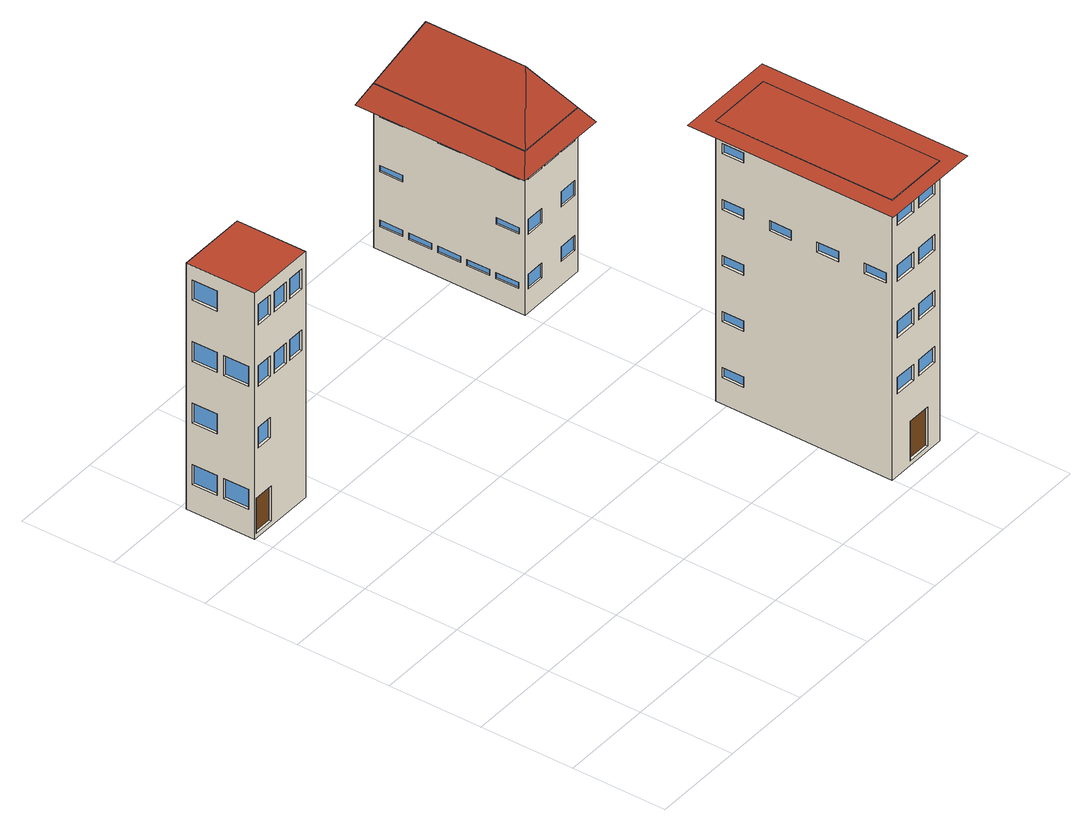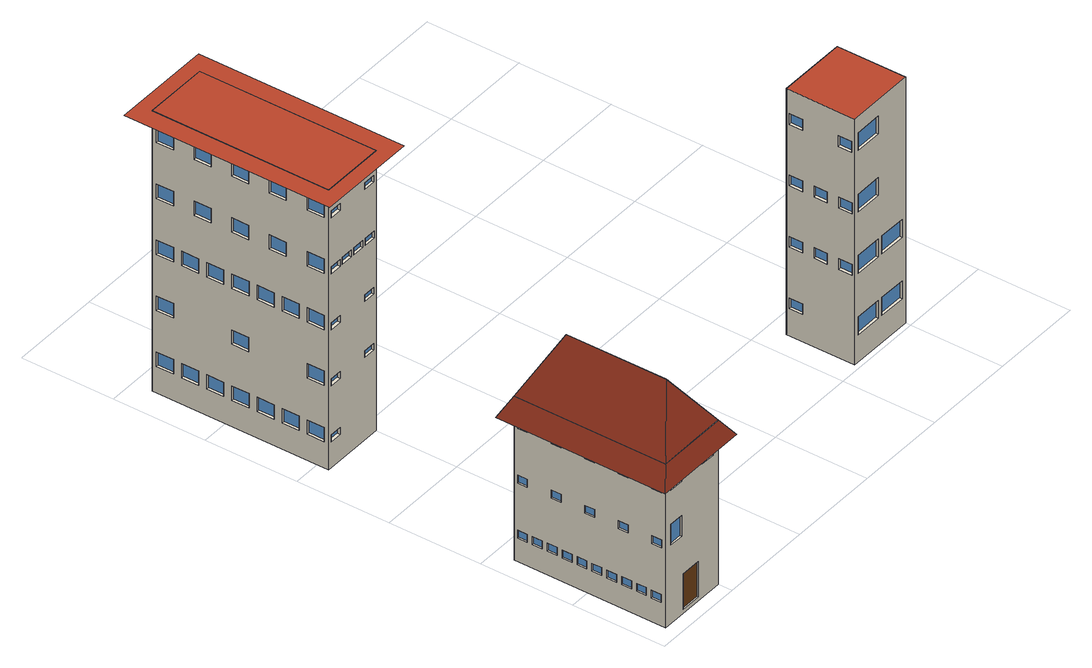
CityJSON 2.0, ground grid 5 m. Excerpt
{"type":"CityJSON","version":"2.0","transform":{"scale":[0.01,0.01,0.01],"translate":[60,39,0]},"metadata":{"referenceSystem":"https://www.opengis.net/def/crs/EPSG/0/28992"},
"CityObjects":{
"building1":{"type":"Building","attributes":{"roofType":"Flat","yearOfConstruction":1966,"function":"Residential","storeysAboveGround":4},"geometry":[{"type":"MultiSurface","lod":"3","boundaries":[[[0,1,2,3]],[[4,5,6,7]],[[2,4,7,3],[8,9,10,11],[12,13,14,15],[16,17,18,19],[20,21,22,23],[24,25,26,27],[28,29,30,31],[32,33,34,35],[36,37,38,39]],[[40,41,8,11]],[[10,42,40,11]],[[43,42,10,9]],[[8,41,43,9]],[[44,45,12,15]],[[14,46,44,15]],[[47,46,14,13]],[[12,45,47,13]],[[48,49,16,19]],[[18,50,48,19]],[[51,50,18,17]],[[16,49,51,17]],[[52,53,20,23]],[[22,54,52,23]],[[55,54,22,21]],[[20,53,55,21]],[[56,57,24,27]],[[26,58,56,27]],[[59,58,26,25]],[[24,57,59,25]],[[60,61,28,31]],[[30,62,60,31]],[[63,62,30,29]],[[28,61,63,29]],[[64,65,32,35]],[[34,66,64,35]],[[67,66,34,33]],[[32,65,67,33]],[[68,69,36,39]],[[38,70,68,39]],[[71,70,38,37]],[[36,69,71,37]],[[42,43,41,40]],[[46,47,45,44]],[[50,51,49,48]],[[54,55,53,52]],[[58,59,57,56]],[[62,63,61,60]],[[66,67,65,64]],[[70,71,69,68]],[[1,5,4,2],[72,73,74,75],[76,77,78,79],[80,81,82,83],[84,85,86,87],[88,89,90,91],[92,93,94,95],[96,97,98,99],[100,101,102,103],[104,105,106,107]],[[108,109,72,75]],[[74,110,108,75]],[[111,110,74,73]],[[72,109,111,73]],[[112,113,76,79]],[[78,114,112,79]],[[115,114,78,77]],[[76,113,115,77]],[[116,117,80,83]],[[82,118,116,83]],[[119,118,82,81]],[[80,117,119,81]],[[120,121,84,87]],[[86,122,120,87]],[[123,122,86,85]],[[84,121,123,85]],[[124,125,88,91]],[[90,126,124,91]],[[127,126,90,89]],[[88,125,127,89]],[[128,129,92,95]],[[94,130,128,95]],[[131,130,94,93]],[[92,129,131,93]],[[132,133,96,99]],[[98,134,132,99]],[[135,134,98,97]],[[96,133,135,97]],[[136,137,100,103]],[[102,138,136,103]],[[139,138,102,101]],[[100,137,139,101]],[[140,141,104,107]],[[106,142,140,107]],[[143,142,106,105]],[[104,141,143,105]],[[110,111,109,108]],[[114,115,113,112]],[[118,119,117,116]],[[122,123,121,120]],[[126,127,125,124]],[[130,131,129,128]],[[134,135,133,132]],[[138,139,137,136]],[[142,143,141,140]],[[0,6,5,1],[144,145,146,147],[148,149,150,151],[152,153,154,155],[156,157,158,159],[160,161,162,163],[164,165,166,167]],[[168,169,144,147]],[[146,170,168,147]],[[171,170,146,145]],[[144,169,171,145]],[[172,173,148,151]],[[150,174,172,151]],[[175,174,150,149]],[[148,173,175,149]],[[176,177,152,155]],[[154,178,176,155]],[[179,178,154,153]],[[152,177,179,153]],[[180,181,156,159]],[[158,182,180,159]],[[183,182,158,157]],[[156,181,183,157]],[[184,185,160,163]],[[162,186,184,163]],[[187,186,162,161]],[[160,185,187,161]],[[188,189,164,167]],[[166,190,188,167]],[[191,190,166,165]],[[164,189,191,165]],[[170,171,169,168]],[[174,175,173,172]],[[178,179,177,176]],[[182,183,181,180]],[[186,187,185,184]],[[190,191,189,188]],[[3,7,6,0],[192,193,194,195],[196,197,198,199],[200,201,202,203],[204,205,206,207],[208,209,210,211],[212,213,214,215]],[[216,217,192,195]],[[194,218,216,195]],[[219,218,194,193]],[[192,217,219,193]],[[220,221,196,199]],[[198,222,220,199]],[[223,222,198,197]],[[196,221,223,197]],[[224,225,200,203]],[[202,226,224,203]],[[227,226,202,201]],[[200,225,227,201]],[[228,229,204,207]],[[206,230,228,207]],[[231,230,206,205]],[[204,229,231,205]],[[232,233,208,211]],[[210,234,232,211]],[[235,234,210,209]],[[208,233,235,209]],[[236,237,212,215]],[[214,238,236,215]],[[239,238,214,213]],[[212,237,239,213]],[[218,219,217,216]],[[222,223,221,220]],[[226,227,225,224]],[[230,231,229,228]],[[234,235,233,232]],[[238,239,237,236]]],"semantics":{"surfaces":[{"type":"GroundSurface"},{"type":"RoofSurface"},{"type":"WallSurface"},{"type":"Door"},{"type":"Window"}],"values":[0,1,2,2,2,2,2,2,2,2,2,2,2,2,2,2,2,2,2,2,2,2,2,2,2,2,2,2,2,2,2,2,2,2,2,3,4,4,4,4,4,4,4,2,2,2,2,2,2,2,2,2,2,2,2,2,2,2,2,2,2,2,2,2,2,2,2,2,2,2,2,2,2,2,2,2,2,2,2,2,4,4,4,4,4,4,4,4,4,2,2,2,2,2,2,2,2,2,2,2,2,2,2,2,2,2,2,2,2,2,2,2,2,2,4,4,4,4,4,4,2,2,2,2,2,2,2,2,2,2,2,2,2,2,2,2,2,2,2,2,2,2,2,2,2,4,4,4,4,4,4]}}]},
"building2":{"type":"Building","attributes":{"roofType":"Flat","yearOfConstruction":1966,"function":"Industrial","storeysAboveGround":5},"geometry":[{"type":"MultiSurface","lod":"3","boundaries":[[[240,241,242,243]],[[244,245,246,247]],[[242,244,247,243],[248,249,250,251],[252,253,254,255],[256,257,258,259],[260,261,262,263],[264,265,266,267],[268,269,270,271],[272,273,274,275],[276,277,278,279],[280,281,282,283]],[[284,285,248,251]],[[250,286,284,251]],[[287,286,250,249]],[[248,285,287,249]],[[288,289,252,255]],[[254,290,288,255]],[[291,290,254,253]],[[252,289,291,253]],[[292,293,256,259]],[[258,294,292,259]],[[295,294,258,257]],[[256,293,295,257]],[[296,297,260,263]],[[262,298,296,263]],[[299,298,262,261]],[[260,297,299,261]],[[300,301,264,267]],[[266,302,300,267]],[[303,302,266,265]],[[264,301,303,265]],[[304,305,268,271]],[[270,306,304,271]],[[307,306,270,269]],[[268,305,307,269]],[[308,309,272,275]],[[274,310,308,275]],[[311,310,274,273]],[[272,309,311,273]],[[312,313,276,279]],[[278,314,312,279]],[[315,314,278,277]],[[276,313,315,277]],[[316,317,280,283]],[[282,318,316,283]],[[319,318,282,281]],[[280,317,319,281]],[[286,287,285,284]],[[290,291,289,288]],[[294,295,293,292]],[[298,299,297,296]],[[302,303,301,300]],[[306,307,305,304]],[[310,311,309,308]],[[314,315,313,312]],[[318,319,317,316]],[[241,245,244,242],[320,321,322,323],[324,325,326,327],[328,329,330,331],[332,333,334,335],[336,337,338,339],[340,341,342,343],[344,345,346,347],[348,349,350,351],[352,353,354,355],[356,357,358,359],[360,361,362,363],[364,365,366,367],[368,369,370,371],[372,373,374,375],[376,377,378,379],[380,381,382,383],[384,385,386,387],[388,389,390,391],[392,393,394,395],[396,397,398,399],[400,401,402,403],[404,405,406,407],[408,409,410,411],[412,413,414,415],[416,417,418,419],[420,421,422,423],[424,425,426,427]],[[428,429,320,323]],[[322,430,428,323]],[[431,430,322,321]],[[320,429,431,321]],[[432,433,324,327]],[[326,434,432,327]],[[435,434,326,325]],[[324,433,435,325]],[[436,437,328,331]],[[330,438,436,331]],[[439,438,330,329]],[[328,437,439,329]],[[440,441,332,335]],[[334,442,440,335]],[[443,442,334,333]],[[332,441,443,333]],[[444,445,336,339]],[[338,446,444,339]],[[447,446,338,337]],[[336,445,447,337]],[[448,449,340,343]],[[342,450,448,343]],[[451,450,342,341]],[[340,449,451,341]],[[452,453,344,347]],[[346,454,452,347]],[[455,454,346,345]],[[344,453,455,345]],[[456,457,348,351]],[[350,458,456,351]],[[459,458,350,349]],[[348,457,459,349]],[[460,461,352,355]],[[354,462,460,355]],[[463,462,354,353]],[[352,461,463,353]],[[464,465,356,359]],[[358,466,464,359]],[[467,466,358,357]],[[356,465,467,357]],[[468,469,360,363]],[[362,470,468,363]],[[471,470,362,361]],[[360,469,471,361]],[[472,473,364,367]],[[366,474,472,367]],[[475,474,366,365]],[[364,473,475,365]],[[476,477,368,371]],[[370,478,476,371]],[[479,478,370,369]],[[368,477,479,369]],[[480,481,372,375]],[[374,482,480,375]],[[483,482,374,373]],[[372,481,483,373]],[[484,485,376,379]],[[378,486,484,379]],[[487,486,378,377]],[[376,485,487,377]],[[488,489,380,383]],[[382,490,488,383]],[[491,490,382,381]],[[380,489,491,381]],[[492,493,384,387]],[[386,494,492,387]],[[495,494,386,385]],[[384,493,495,385]],[[496,497,388,391]],[[390,498,496,391]],[[499,498,390,389]],[[388,497,499,389]],[[500,501,392,395]],[[394,502,500,395]],[[503,502,394,393]],[[392,501,503,393]],[[504,505,396,399]],[[398,506,504,399]],[[507,506,398,397]],[[396,505,507,397]],[[508,509,400,403]],[[402,510,508,403]],[[511,510,402,401]],[[400,509,511,401]],[[512,513,404,407]],[[406,514,512,407]],[[515,514,406,405]],[[404,513,515,405]],[[516,517,408,411]],[[410,518,516,411]],[[519,518,410,409]],[[408,517,519,409]],[[520,521,412,415]],[[414,522,520,415]],[[523,522,414,413]],[[412,521,523,413]],[[524,525,416,419]],[[418,526,524,419]],[[527,526,418,417]],[[416,525,527,417]],[[528,529,420,423]],[[422,530,528,423]],[[531,530,422,421]],[[420,529,531,421]],[[532,533,424,427]],[[426,534,532,427]],[[535,534,426,425]],[[424,533,535,425]],[[430,431,429,428]],[[434,435,433,432]],[[438,439,437,436]],[[442,443,441,440]],[[446,447,445,444]],[[450,451,449,448]],[[454,455,453,452]],[[458,459,457,456]],[[462,463,461,460]],[[466,467,465,464]],[[470,471,469,468]],[[474,475,473,472]],[[478,479,477,476]],[[482,483,481,480]],[[486,487,485,484]],[[490,491,489,488]],[[494,495,493,492]],[[498,499,497,496]],[[502,503,501,500]],[[506,507,505,504]],[[510,511,509,508]],[[514,515,513,512]],[[518,519,517,516]],[[522,523,521,520]],[[526,527,525,524]],[[530,531,529,528]],[[534,535,533,532]],[[240,246,245,241],[536,537,538,539],[540,541,542,543],[544,545,546,547],[548,549,550,551],[552,553,554,555],[556,557,558,559],[560,561,562,563],[564,565,566,567],[568,569,570,571],[572,573,574,575],[576,577,578,579]],[[580,581,536,539]],[[538,582,580,539]],[[583,582,538,537]],[[536,581,583,537]],[[584,585,540,543]],[[542,586,584,543]],[[587,586,542,541]],[[540,585,587,541]],[[588,589,544,547]],[[546,590,588,547]],[[591,590,546,545]],[[544,589,591,545]],[[592,593,548,551]],[[550,594,592,551]],[[595,594,550,549]],[[548,593,595,549]],[[596,597,552,555]],[[554,598,596,555]],[[599,598,554,553]],[[552,597,599,553]],[[600,601,556,559]],[[558,602,600,559]],[[603,602,558,557]],[[556,601,603,557]],[[604,605,560,563]],[[562,606,604,563]],[[607,606,562,561]],[[560,605,607,561]],[[608,609,564,567]],[[566,610,608,567]],[[611,610,566,565]],[[564,609,611,565]],[[612,613,568,571]],[[570,614,612,571]],[[615,614,570,569]],[[568,613,615,569]],[[616,617,572,575]],[[574,618,616,575]],[[619,618,574,573]],[[572,617,619,573]],[[620,621,576,579]],[[578,622,620,579]],[[623,622,578,577]],[[576,621,623,577]],[[582,583,581,580]],[[586,587,585,584]],[[590,591,589,588]],[[594,595,593,592]],[[598,599,597,596]],[[602,603,601,600]],[[606,607,605,604]],[[610,611,609,608]],[[614,615,613,612]],[[618,619,617,616]],[[622,623,621,620]],[[243,247,246,240],[624,625,626,627],[628,629,630,631],[632,633,634,635],[636,637,638,639],[640,641,642,643],[644,645,646,647],[648,649,650,651],[652,653,654,655]],[[656,657,624,627]],[[626,658,656,627]],[[659,658,626,625]],[[624,657,659,625]],[[660,661,628,631]],[[630,662,660,631]],[[663,662,630,629]],[[628,661,663,629]],[[664,665,632,635]],[[634,666,664,635]],[[667,666,634,633]],[[632,665,667,633]],[[668,669,636,639]],[[638,670,668,639]],[[671,670,638,637]],[[636,669,671,637]],[[672,673,640,643]],[[642,674,672,643]],[[675,674,642,641]],[[640,673,675,641]],[[676,677,644,647]],[[646,678,676,647]],[[679,678,646,645]],[[644,677,679,645]],[[680,681,648,651]],[[650,682,680,651]],[[683,682,650,649]],[[648,681,683,649]],[[684,685,652,655]],[[654,686,684,655]],[[687,686,654,653]],[[652,685,687,653]],[[658,659,657,656]],[[662,663,661,660]],[[666,667,665,664]],[[670,671,669,668]],[[674,675,673,672]],[[678,679,677,676]],[[682,683,681,680]],[[686,687,685,684]],[[688,689,690,691],[246,245,244,247]]],"semantics":{"surfaces":[{"type":"GroundSurface"},{"type":"RoofSurface"},{"type":"WallSurface"},{"type":"Door"},{"type":"Window"}],"values":[0,1,2,2,2,2,2,2,2,2,2,2,2,2,2,2,2,2,2,2,2,2,2,2,2,2,2,2,2,2,2,2,2,2,2,2,2,2,2,3,4,4,4,4,4,4,4,4,2,2,2,2,2,2,2,2,2,2,2,2,2,2,2,2,2,2,2,2,2,2,2,2,2,2,2,2,2,2,2,2,2,2,2,2,2,2,2,2,2,2,2,2,2,2,2,2,2,2,2,2,2,2,2,2,2,2,2,2,2,2,2,2,2,2,2,2,2,2,2,2,2,2,2,2,2,2,2,2,2,2,2,2,2,2,2,2,2,2,2,2,2,2,2,2,2,2,2,2,2,2,2,2,2,2,2,2,2,4,4,4,4,4,4,4,4,4,4,4,4,4,4,4,4,4,4,4,4,4,4,4,4,4,4,4,2,2,2,2,2,2,2,2,2,2,2,2,2,2,2,2,2,2,2,2,2,2,2,2,2,2,2,2,2,2,2,2,2,2,2,2,2,2,2,2,2,2,2,2,2,4,4,4,4,4,4,4,4,4,4,4,2,2,2,2,2,2,2,2,2,2,2,2,2,2,2,2,2,2,2,2,2,2,2,2,2,2,2,2,2,2,2,2,2,4,4,4,4,4,4,4,4,1]}}]},
"building3":{"type":"Building","attributes":{"roofType":"Hipped","yearOfConstruction":1998,"function":"Industrial","storeysAboveGround":3},"geometry":[{"type":"MultiSurface","lod":"3","boundaries":[[[692,693,694,695]],[[696,697,698,699]],[[699,700,701,696]],[[698,700,699]],[[701,697,696]],[[694,700,698,695],[702,703,704,705],[706,707,708,709],[710,711,712,713],[714,715,716,717],[718,719,720,721],[722,723,724,725],[726,727,728,729]],[[730,731,702,705]],[[704,732,730,705]],[[733,732,704,703]],[[702,731,733,703]],[[734,735,706,709]],[[708,736,734,709]],[[737,736,708,707]],[[706,735,737,707]],[[738,739,710,713]],[[712,740,738,713]],[[741,740,712,711]],[[710,739,741,711]],[[742,743,714,717]],[[716,744,742,717]],[[745,744,716,715]],[[714,743,745,715]],[[746,747,718,721]],[[720,748,746,721]],[[749,748,720,719]],[[718,747,749,719]],[[750,751,722,725]],[[724,752,750,725]],[[753,752,724,723]],[[722,751,753,723]],[[754,755,726,729]],[[728,756,754,729]],[[757,756,728,727]],[[726,755,757,727]],[[732,733,731,730]],[[736,737,735,734]],[[740,741,739,738]],[[744,745,743,742]],[[748,749,747,746]],[[752,753,751,750]],[[756,757,755,754]],[[693,701,700,694],[758,759,760,761],[762,763,764,765],[766,767,768,769],[770,771,772,773],[774,775,776,777],[778,779,780,781],[782,783,784,785],[786,787,788,789],[790,791,792,793],[794,795,796,797],[798,799,800,801],[802,803,804,805],[806,807,808,809],[810,811,812,813],[814,815,816,817],[818,819,820,821],[822,823,824,825],[826,827,828,829],[830,831,832,833],[834,835,836,837]],[[838,839,758,761]],[[760,840,838,761]],[[841,840,760,759]],[[758,839,841,759]],[[842,843,762,765]],[[764,844,842,765]],[[845,844,764,763]],[[762,843,845,763]],[[846,847,766,769]],[[768,848,846,769]],[[849,848,768,767]],[[766,847,849,767]],[[850,851,770,773]],[[772,852,850,773]],[[853,852,772,771]],[[770,851,853,771]],[[854,855,774,777]],[[776,856,854,777]],[[857,856,776,775]],[[774,855,857,775]],[[858,859,778,781]],[[780,860,858,781]],[[861,860,780,779]],[[778,859,861,779]],[[862,863,782,785]],[[784,864,862,785]],[[865,864,784,783]],[[782,863,865,783]],[[866,867,786,789]],[[788,868,866,789]],[[869,868,788,787]],[[786,867,869,787]],[[870,871,790,793]],[[792,872,870,793]],[[873,872,792,791]],[[790,871,873,791]],[[874,875,794,797]],[[796,876,874,797]],[[877,876,796,795]],[[794,875,877,795]],[[878,879,798,801]],[[800,880,878,801]],[[881,880,800,799]],[[798,879,881,799]],[[882,883,802,805]],[[804,884,882,805]],[[885,884,804,803]],[[802,883,885,803]],[[886,887,806,809]],[[808,888,886,809]],[[889,888,808,807]],[[806,887,889,807]],[[890,891,810,813]],[[812,892,890,813]],[[893,892,812,811]],[[810,891,893,811]],[[894,895,814,817]],[[816,896,894,817]],[[897,896,816,815]],[[814,895,897,815]],[[898,899,818,821]],[[820,900,898,821]],[[901,900,820,819]],[[818,899,901,819]],[[902,903,822,825]],[[824,904,902,825]],[[905,904,824,823]],[[822,903,905,823]],[[906,907,826,829]],[[828,908,906,829]],[[909,908,828,827]],[[826,907,909,827]],[[910,911,830,833]],[[832,912,910,833]],[[913,912,832,831]],[[830,911,913,831]],[[914,915,834,837]],[[836,916,914,837]],[[917,916,836,835]],[[834,915,917,835]],[[840,841,839,838]],[[844,845,843,842]],[[848,849,847,846]],[[852,853,851,850]],[[856,857,855,854]],[[860,861,859,858]],[[864,865,863,862]],[[868,869,867,866]],[[872,873,871,870]],[[876,877,875,874]],[[880,881,879,878]],[[884,885,883,882]],[[888,889,887,886]],[[892,893,891,890]],[[896,897,895,894]],[[900,901,899,898]],[[904,905,903,902]],[[908,909,907,906]],[[912,913,911,910]],[[916,917,915,914]],[[692,697,701,693],[918,919,920,921],[922,923,924,925],[926,927,928,929],[930,931,932,933]],[[934,935,918,921]],[[920,936,934,921]],[[937,936,920,919]],[[918,935,937,919]],[[938,939,922,925]],[[924,940,938,925]],[[941,940,924,923]],[[922,939,941,923]],[[942,943,926,929]],[[928,944,942,929]],[[945,944,928,927]],[[926,943,945,927]],[[946,947,930,933]],[[932,948,946,933]],[[949,948,932,931]],[[930,947,949,931]],[[936,937,935,934]],[[940,941,939,938]],[[944,945,943,942]],[[948,949,947,946]],[[695,698,697,692],[950,951,952,953],[954,955,956,957],[958,959,960,961],[962,963,964,965],[966,967,968,969],[970,971,972,973],[974,975,976,977],[978,979,980,981],[982,983,984,985],[986,987,988,989]],[[990,991,950,953]],[[952,992,990,953]],[[993,992,952,951]],[[950,991,993,951]],[[994,995,954,957]],[[956,996,994,957]],[[997,996,956,955]],[[954,995,997,955]],[[998,999,958,961]],[[960,1000,998,961]],[[1001,1000,960,959]],[[958,999,1001,959]],[[1002,1003,962,965]],[[964,1004,1002,965]],[[1005,1004,964,963]],[[962,1003,1005,963]],[[1006,1007,966,969]],[[968,1008,1006,969]],[[1009,1008,968,967]],[[966,1007,1009,967]],[[1010,1011,970,973]],[[972,1012,1010,973]],[[1013,1012,972,971]],[[970,1011,1013,971]],[[1014,1015,974,977]],[[976,1016,1014,977]],[[1017,1016,976,975]],[[974,1015,1017,975]],[[1018,1019,978,981]],[[980,1020,1018,981]],[[1021,1020,980,979]],[[978,1019,1021,979]],[[1022,1023,982,985]],[[984,1024,1022,985]],[[1025,1024,984,983]],[[982,1023,1025,983]],[[1026,1027,986,989]],[[988,1028,1026,989]],[[1029,1028,988,987]],[[986,1027,1029,987]],[[992,993,991,990]],[[996,997,995,994]],[[1000,1001,999,998]],[[1004,1005,1003,1002]],[[1008,1009,1007,1006]],[[1012,1013,1011,1010]],[[1016,1017,1015,1014]],[[1020,1021,1019,1018]],[[1024,1025,1023,1022]],[[1028,1029,1027,1026]],[[1030,700,698,1031]],[[1032,701,700,1030]],[[697,701,1032,1033]],[[698,697,1033,1031]]],"semantics":{"surfaces":[{"type":"GroundSurface"},{"type":"RoofSurface"},{"type":"WallSurface"},{"type":"Window"},{"type":"Door"}],"values":[0,1,1,1,1,2,2,2,2,2,2,2,2,2,2,2,2,2,2,2,2,2,2,2,2,2,2,2,2,2,2,2,2,2,3,3,3,3,3,3,3,2,2,2,2,2,2,2,2,2,2,2,2,2,2,2,2,2,2,2,2,2,2,2,2,2,2,2,2,2,2,2,2,2,2,2,2,2,2,2,2,2,2,2,2,2,2,2,2,2,2,2,2,2,2,2,2,2,2,2,2,2,2,2,2,2,2,2,2,2,2,2,2,2,2,2,2,2,2,2,2,2,3,3,3,3,3,3,3,3,3,3,3,3,3,3,3,3,3,3,3,3,2,2,2,2,2,2,2,2,2,2,2,2,2,2,2,2,2,4,3,3,3,2,2,2,2,2,2,2,2,2,2,2,2,2,2,2,2,2,2,2,2,2,2,2,2,2,2,2,2,2,2,2,2,2,2,2,2,2,2,2,2,2,3,3,3,3,3,3,3,3,3,3,1,1,1,1]}}]}
},
"vertices":[
[0,2472,0],[376,2472,0],[376,2100,0],[0,2100,0],[376,2100,1360],[376,2472,1360],[0,2472,1360],[0,2100,1360],[11,2100,220],[123,2100,220],[123,2100,26],[11,2100,26],[27,2100,602],[116,2100,602],[116,2100,490],[27,2100,490],[27,2100,942],[116,2100,942],[116,2100,830],[27,2100,830],[143,2100,942],[232,2100,942],[232,2100,830],[143,2100,830],[259,2100,942],[348,2100,942],[348,2100,830],[259,2100,830],[27,2100,1282],[116,2100,1282],[116,2100,1170],[27,2100,1170],[143,2100,1282],[232,2100,1282],[232,2100,1170],[143,2100,1170],[259,2100,1282],[348,2100,1282],[348,2100,1170],[259,2100,1170],[11,2114,26],[11,2114,220],[123,2114,26],[123,2114,220],[27,2114,490],[27,2114,602],[116,2114,490],[116,2114,602],[27,2114,830],[27,2114,942],[116,2114,830],[116,2114,942],[143,2114,830],[143,2114,942],[232,2114,830],[232,2114,942],[259,2114,830],[259,2114,942],[348,2114,830],[348,2114,942],[27,2114,1170],[27,2114,1282],[116,2114,1170],[116,2114,1282],[143,2114,1170],[143,2114,1282],[232,2114,1170],[232,2114,1282],[259,2114,1170],[259,2114,1282],[348,2114,1170],[348,2114,1282],[376,2116,209],[376,2189,209],[376,2189,150],[376,2116,150],[376,2116,549],[376,2189,549],[376,2189,490],[376,2116,490],[376,2250,549],[376,2323,549],[376,2323,490],[376,2250,490],[376,2384,549],[376,2457,549],[376,2457,490],[376,2384,490],[376,2116,889],[376,2189,889],[376,2189,830],[376,2116,830],[376,2250,889],[376,2323,889],[376,2323,830],[376,2250,830],[376,2384,889],[376,2457,889],[376,2457,830],[376,2384,830],[376,2116,1229],[376,2189,1229],[376,2189,1170],[376,2116,1170],[376,2383,1229],[376,2456,1229],[376,2456,1170],[376,2383,1170],[362,2116,150],[362,2116,209],[362,2189,150],[362,2189,209],[362,2116,490],[362,2116,549],[362,2189,490],[362,2189,549],[362,2250,490],[362,2250,549],[362,2323,490],[362,2323,549],[362,2384,490],[362,2384,549],[362,2457,490],[362,2457,549],[362,2116,830],[362,2116,889],[362,2189,830],[362,2189,889],[362,2250,830],[362,2250,889],[362,2323,830],[362,2323,889],[362,2384,830],[362,2384,889],[362,2457,830],[362,2457,889],[362,2116,1170],[362,2116,1229],[362,2189,1170],[362,2189,1229],[362,2383,1170],[362,2383,1229],[362,2456,1170],[362,2456,1229],[350,2472,249],[201,2472,249],[201,2472,150],[350,2472,150],[175,2472,249],[26,2472,249],[26,2472,150],[175,2472,150],[350,2472,589],[201,2472,589],[201,2472,490],[350,2472,490],[175,2472,589],[26,2472,589],[26,2472,490],[175,2472,490],[350,2472,929],[201,2472,929],[201,2472,830],[350,2472,830],[350,2472,1269],[201,2472,1269],[201,2472,1170],[350,2472,1170],[350,2458,150],[350,2458,249],[201,2458,150],[201,2458,249],[175,2458,150],[175,2458,249],[26,2458,150],[26,2458,249],[350,2458,490],[350,2458,589],[201,2458,490],[201,2458,589],[175,2458,490],[175,2458,589],[26,2458,490],[26,2458,589],[350,2458,830],[350,2458,929],[201,2458,830],[201,2458,929],[350,2458,1170],[350,2458,1269],[201,2458,1170],[201,2458,1269],[0,2439,261],[0,2303,261],[0,2303,150],[0,2439,150],[0,2269,261],[0,2133,261],[0,2133,150],[0,2269,150],[0,2439,601],[0,2303,601],[0,2303,490],[0,2439,490],[0,2439,941],[0,2303,941],[0,2303,830],[0,2439,830],[0,2269,941],[0,2133,941],[0,2133,830],[0,2269,830],[0,2439,1281],[0,2303,1281],[0,2303,1170],[0,2439,1170],[14,2439,150],[14,2439,261],[14,2303,150],[14,2303,261],[14,2269,150],[14,2269,261],[14,2133,150],[14,2133,261],[14,2439,490],[14,2439,601],[14,2303,490],[14,2303,601],[14,2439,830],[14,2439,941],[14,2303,830],[14,2303,941],[14,2269,830],[14,2269,941],[14,2133,830],[14,2133,941],[14,2439,1170],[14,2439,1281],[14,2303,1170],[14,2303,1281],
[2000,1062,0],[2352,1062,0],[2352,100,0],[2000,100,0],[2352,100,1550],[2352,1062,1550],[2000,1062,1550],[2000,100,1550],[2131,100,244],[2263,100,244],[2263,100,27],[2131,100,27],[2037,100,545],[2157,100,545],[2157,100,456],[2037,100,456],[2195,100,545],[2315,100,545],[2315,100,456],[2195,100,456],[2037,100,855],[2157,100,855],[2157,100,766],[2037,100,766],[2195,100,855],[2315,100,855],[2315,100,766],[2195,100,766],[2037,100,1165],[2157,100,1165],[2157,100,1076],[2037,100,1076],[2195,100,1165],[2315,100,1165],[2315,100,1076],[2195,100,1076],[2037,100,1475],[2157,100,1475],[2157,100,1386],[2037,100,1386],[2195,100,1475],[2315,100,1475],[2315,100,1386],[2195,100,1386],[2131,114,27],[2131,114,244],[2263,114,27],[2263,114,244],[2037,114,456],[2037,114,545],[2157,114,456],[2157,114,545],[2195,114,456],[2195,114,545],[2315,114,456],[2315,114,545],[2037,114,766],[2037,114,855],[2157,114,766],[2157,114,855],[2195,114,766],[2195,114,855],[2315,114,766],[2315,114,855],[2037,114,1076],[2037,114,1165],[2157,114,1076],[2157,114,1165],[2195,114,1076],[2195,114,1165],[2315,114,1076],[2315,114,1165],[2037,114,1386],[2037,114,1475],[2157,114,1386],[2157,114,1475],[2195,114,1386],[2195,114,1475],[2315,114,1386],[2315,114,1475],[2352,124,226],[2352,217,226],[2352,217,146],[2352,124,146],[2352,261,226],[2352,354,226],[2352,354,146],[2352,261,146],[2352,398,226],[2352,491,226],[2352,491,146],[2352,398,146],[2352,535,226],[2352,628,226],[2352,628,146],[2352,535,146],[2352,672,226],[2352,765,226],[2352,765,146],[2352,672,146],[2352,809,226],[2352,902,226],[2352,902,146],[2352,809,146],[2352,946,226],[2352,1039,226],[2352,1039,146],[2352,946,146],[2352,124,536],[2352,217,536],[2352,217,456],[2352,124,456],[2352,534,536],[2352,627,536],[2352,627,456],[2352,534,456],[2352,944,536],[2352,1037,536],[2352,1037,456],[2352,944,456],[2352,124,846],[2352,217,846],[2352,217,766],[2352,124,766],[2352,261,846],[2352,354,846],[2352,354,766],[2352,261,766],[2352,398,846],[2352,491,846],[2352,491,766],[2352,398,766],[2352,535,846],[2352,628,846],[2352,628,766],[2352,535,766],[2352,672,846],[2352,765,846],[2352,765,766],[2352,672,766],[2352,809,846],[2352,902,846],[2352,902,766],[2352,809,766],[2352,946,846],[2352,1039,846],[2352,1039,766],[2352,946,766],[2352,124,1156],[2352,217,1156],[2352,217,1076],[2352,124,1076],[2352,329,1156],[2352,422,1156],[2352,422,1076],[2352,329,1076],[2352,534,1156],[2352,627,1156],[2352,627,1076],[2352,534,1076],[2352,739,1156],[2352,832,1156],[2352,832,1076],[2352,739,1076],[2352,944,1156],[2352,1037,1156],[2352,1037,1076],[2352,944,1076],[2352,124,1466],[2352,217,1466],[2352,217,1386],[2352,124,1386],[2352,329,1466],[2352,422,1466],[2352,422,1386],[2352,329,1386],[2352,534,1466],[2352,627,1466],[2352,627,1386],[2352,534,1386],[2352,739,1466],[2352,832,1466],[2352,832,1386],[2352,739,1386],[2352,944,1466],[2352,1037,1466],[2352,1037,1386],[2352,944,1386],[2338,124,146],[2338,124,226],[2338,217,146],[2338,217,226],[2338,261,146],[2338,261,226],[2338,354,146],[2338,354,226],[2338,398,146],[2338,398,226],[2338,491,146],[2338,491,226],[2338,535,146],[2338,535,226],[2338,628,146],[2338,628,226],[2338,672,146],[2338,672,226],[2338,765,146],[2338,765,226],[2338,809,146],[2338,809,226],[2338,902,146],[2338,902,226],[2338,946,146],[2338,946,226],[2338,1039,146],[2338,1039,226],[2338,124,456],[2338,124,536],[2338,217,456],[2338,217,536],[2338,534,456],[2338,534,536],[2338,627,456],[2338,627,536],[2338,944,456],[2338,944,536],[2338,1037,456],[2338,1037,536],[2338,124,766],[2338,124,846],[2338,217,766],[2338,217,846],[2338,261,766],[2338,261,846],[2338,354,766],[2338,354,846],[2338,398,766],[2338,398,846],[2338,491,766],[2338,491,846],[2338,535,766],[2338,535,846],[2338,628,766],[2338,628,846],[2338,672,766],[2338,672,846],[2338,765,766],[2338,765,846],[2338,809,766],[2338,809,846],[2338,902,766],[2338,902,846],[2338,946,766],[2338,946,846],[2338,1039,766],[2338,1039,846],[2338,124,1076],[2338,124,1156],[2338,217,1076],[2338,217,1156],[2338,329,1076],[2338,329,1156],[2338,422,1076],[2338,422,1156],[2338,534,1076],[2338,534,1156],[2338,627,1076],[2338,627,1156],[2338,739,1076],[2338,739,1156],[2338,832,1076],[2338,832,1156],[2338,944,1076],[2338,944,1156],[2338,1037,1076],[2338,1037,1156],[2338,124,1386],[2338,124,1466],[2338,217,1386],[2338,217,1466],[2338,329,1386],[2338,329,1466],[2338,422,1386],[2338,422,1466],[2338,534,1386],[2338,534,1466],[2338,627,1386],[2338,627,1466],[2338,739,1386],[2338,739,1466],[2338,832,1386],[2338,832,1466],[2338,944,1386],[2338,944,1466],[2338,1037,1386],[2338,1037,1466],[2335,1062,184],[2268,1062,184],[2268,1062,146],[2335,1062,146],[2335,1062,494],[2268,1062,494],[2268,1062,456],[2335,1062,456],[2084,1062,494],[2017,1062,494],[2017,1062,456],[2084,1062,456],[2335,1062,804],[2268,1062,804],[2268,1062,766],[2335,1062,766],[2084,1062,804],[2017,1062,804],[2017,1062,766],[2084,1062,766],[2335,1062,1114],[2268,1062,1114],[2268,1062,1076],[2335,1062,1076],[2251,1062,1114],[2184,1062,1114],[2184,1062,1076],[2251,1062,1076],[2167,1062,1114],[2100,1062,1114],[2100,1062,1076],[2167,1062,1076],[2083,1062,1114],[2016,1062,1114],[2016,1062,1076],[2083,1062,1076],[2335,1062,1424],[2268,1062,1424],[2268,1062,1386],[2335,1062,1386],[2084,1062,1424],[2017,1062,1424],[2017,1062,1386],[2084,1062,1386],[2335,1048,146],[2335,1048,184],[2268,1048,146],[2268,1048,184],[2335,1048,456],[2335,1048,494],[2268,1048,456],[2268,1048,494],[2084,1048,456],[2084,1048,494],[2017,1048,456],[2017,1048,494],[2335,1048,766],[2335,1048,804],[2268,1048,766],[2268,1048,804],[2084,1048,766],[2084,1048,804],[2017,1048,766],[2017,1048,804],[2335,1048,1076],[2335,1048,1114],[2268,1048,1076],[2268,1048,1114],[2251,1048,1076],[2251,1048,1114],[2184,1048,1076],[2184,1048,1114],[2167,1048,1076],[2167,1048,1114],[2100,1048,1076],[2100,1048,1114],[2083,1048,1076],[2083,1048,1114],[2016,1048,1076],[2016,1048,1114],[2335,1048,1386],[2335,1048,1424],[2268,1048,1386],[2268,1048,1424],[2084,1048,1386],[2084,1048,1424],[2017,1048,1386],[2017,1048,1424],[2000,1027,202],[2000,908,202],[2000,908,146],[2000,1027,146],[2000,1027,512],[2000,908,512],[2000,908,456],[2000,1027,456],[2000,1027,822],[2000,908,822],[2000,908,766],[2000,1027,766],[2000,1027,1132],[2000,908,1132],[2000,908,1076],[2000,1027,1076],[2000,769,1132],[2000,650,1132],[2000,650,1076],[2000,769,1076],[2000,511,1132],[2000,392,1132],[2000,392,1076],[2000,511,1076],[2000,253,1132],[2000,134,1132],[2000,134,1076],[2000,253,1076],[2000,1027,1442],[2000,908,1442],[2000,908,1386],[2000,1027,1386],[2014,1027,146],[2014,1027,202],[2014,908,146],[2014,908,202],[2014,1027,456],[2014,1027,512],[2014,908,456],[2014,908,512],[2014,1027,766],[2014,1027,822],[2014,908,766],[2014,908,822],[2014,1027,1076],[2014,1027,1132],[2014,908,1076],[2014,908,1132],[2014,769,1076],[2014,769,1132],[2014,650,1076],[2014,650,1132],[2014,511,1076],[2014,511,1132],[2014,392,1076],[2014,392,1132],[2014,253,1076],[2014,253,1132],[2014,134,1076],[2014,134,1132],[2014,1027,1386],[2014,1027,1442],[2014,908,1386],[2014,908,1442],[2451,22,1550],[2451,1140,1550],[1901,1140,1550],[1901,22,1550],
[2000,2925,0],[2391,2925,0],[2391,2100,0],[2000,2100,0],[2196,2784,1192],[2000,2925,909],[2000,2100,909],[2196,2241,1192],[2391,2100,909],[2391,2925,909],[2022,2100,214],[2123,2100,214],[2123,2100,132],[2022,2100,132],[2268,2100,214],[2369,2100,214],[2369,2100,132],[2268,2100,132],[2022,2100,517],[2123,2100,517],[2123,2100,435],[2022,2100,435],[2268,2100,517],[2369,2100,517],[2369,2100,435],[2268,2100,435],[2022,2100,820],[2123,2100,820],[2123,2100,738],[2022,2100,738],[2145,2100,820],[2246,2100,820],[2246,2100,738],[2145,2100,738],[2268,2100,820],[2369,2100,820],[2369,2100,738],[2268,2100,738],[2022,2109,132],[2022,2109,214],[2123,2109,132],[2123,2109,214],[2268,2109,132],[2268,2109,214],[2369,2109,132],[2369,2109,214],[2022,2109,435],[2022,2109,517],[2123,2109,435],[2123,2109,517],[2268,2109,435],[2268,2109,517],[2369,2109,435],[2369,2109,517],[2022,2109,738],[2022,2109,820],[2123,2109,738],[2123,2109,820],[2145,2109,738],[2145,2109,820],[2246,2109,738],[2246,2109,820],[2268,2109,738],[2268,2109,820],[2369,2109,738],[2369,2109,820],[2391,2119,176],[2391,2173,176],[2391,2173,132],[2391,2119,132],[2391,2200,176],[2391,2254,176],[2391,2254,132],[2391,2200,132],[2391,2281,176],[2391,2335,176],[2391,2335,132],[2391,2281,132],[2391,2362,176],[2391,2416,176],[2391,2416,132],[2391,2362,132],[2391,2443,176],[2391,2497,176],[2391,2497,132],[2391,2443,132],[2391,2524,176],[2391,2578,176],[2391,2578,132],[2391,2524,132],[2391,2605,176],[2391,2659,176],[2391,2659,132],[2391,2605,132],[2391,2686,176],[2391,2740,176],[2391,2740,132],[2391,2686,132],[2391,2767,176],[2391,2821,176],[2391,2821,132],[2391,2767,132],[2391,2848,176],[2391,2902,176],[2391,2902,132],[2391,2848,132],[2391,2119,479],[2391,2173,479],[2391,2173,435],[2391,2119,435],[2391,2302,479],[2391,2356,479],[2391,2356,435],[2391,2302,435],[2391,2485,479],[2391,2539,479],[2391,2539,435],[2391,2485,435],[2391,2668,479],[2391,2722,479],[2391,2722,435],[2391,2668,435],[2391,2851,479],[2391,2905,479],[2391,2905,435],[2391,2851,435],[2391,2119,782],[2391,2173,782],[2391,2173,738],[2391,2119,738],[2391,2302,782],[2391,2356,782],[2391,2356,738],[2391,2302,738],[2391,2485,782],[2391,2539,782],[2391,2539,738],[2391,2485,738],[2391,2668,782],[2391,2722,782],[2391,2722,738],[2391,2668,738],[2391,2851,782],[2391,2905,782],[2391,2905,738],[2391,2851,738],[2382,2119,132],[2382,2119,176],[2382,2173,132],[2382,2173,176],[2382,2200,132],[2382,2200,176],[2382,2254,132],[2382,2254,176],[2382,2281,132],[2382,2281,176],[2382,2335,132],[2382,2335,176],[2382,2362,132],[2382,2362,176],[2382,2416,132],[2382,2416,176],[2382,2443,132],[2382,2443,176],[2382,2497,132],[2382,2497,176],[2382,2524,132],[2382,2524,176],[2382,2578,132],[2382,2578,176],[2382,2605,132],[2382,2605,176],[2382,2659,132],[2382,2659,176],[2382,2686,132],[2382,2686,176],[2382,2740,132],[2382,2740,176],[2382,2767,132],[2382,2767,176],[2382,2821,132],[2382,2821,176],[2382,2848,132],[2382,2848,176],[2382,2902,132],[2382,2902,176],[2382,2119,435],[2382,2119,479],[2382,2173,435],[2382,2173,479],[2382,2302,435],[2382,2302,479],[2382,2356,435],[2382,2356,479],[2382,2485,435],[2382,2485,479],[2382,2539,435],[2382,2539,479],[2382,2668,435],[2382,2668,479],[2382,2722,435],[2382,2722,479],[2382,2851,435],[2382,2851,479],[2382,2905,435],[2382,2905,479],[2382,2119,738],[2382,2119,782],[2382,2173,738],[2382,2173,782],[2382,2302,738],[2382,2302,782],[2382,2356,738],[2382,2356,782],[2382,2485,738],[2382,2485,782],[2382,2539,738],[2382,2539,782],[2382,2668,738],[2382,2668,782],[2382,2722,738],[2382,2722,782],[2382,2851,738],[2382,2851,782],[2382,2905,738],[2382,2905,782],[2261,2925,218],[2150,2925,218],[2150,2925,22],[2261,2925,22],[2352,2925,550],[2273,2925,550],[2273,2925,435],[2352,2925,435],[2352,2925,853],[2273,2925,853],[2273,2925,738],[2352,2925,738],[2118,2925,853],[2039,2925,853],[2039,2925,738],[2118,2925,738],[2261,2916,22],[2261,2916,218],[2150,2916,22],[2150,2916,218],[2352,2916,435],[2352,2916,550],[2273,2916,435],[2273,2916,550],[2352,2916,738],[2352,2916,853],[2273,2916,738],[2273,2916,853],[2118,2916,738],[2118,2916,853],[2039,2916,738],[2039,2916,853],[2000,2892,166],[2000,2767,166],[2000,2767,132],[2000,2892,132],[2000,2734,166],[2000,2609,166],[2000,2609,132],[2000,2734,132],[2000,2576,166],[2000,2451,166],[2000,2451,132],[2000,2576,132],[2000,2418,166],[2000,2293,166],[2000,2293,132],[2000,2418,132],[2000,2260,166],[2000,2135,166],[2000,2135,132],[2000,2260,132],[2000,2892,469],[2000,2767,469],[2000,2767,435],[2000,2892,435],[2000,2258,469],[2000,2133,469],[2000,2133,435],[2000,2258,435],[2000,2892,772],[2000,2767,772],[2000,2767,738],[2000,2892,738],[2000,2575,772],[2000,2450,772],[2000,2450,738],[2000,2575,738],[2000,2258,772],[2000,2133,772],[2000,2133,738],[2000,2258,738],[2009,2892,132],[2009,2892,166],[2009,2767,132],[2009,2767,166],[2009,2734,132],[2009,2734,166],[2009,2609,132],[2009,2609,166],[2009,2576,132],[2009,2576,166],[2009,2451,132],[2009,2451,166],[2009,2418,132],[2009,2418,166],[2009,2293,132],[2009,2293,166],[2009,2260,132],[2009,2260,166],[2009,2135,132],[2009,2135,166],[2009,2892,435],[2009,2892,469],[2009,2767,435],[2009,2767,469],[2009,2258,435],[2009,2258,469],[2009,2133,435],[2009,2133,469],[2009,2892,738],[2009,2892,772],[2009,2767,738],[2009,2767,772],[2009,2575,738],[2009,2575,772],[2009,2450,738],[2009,2450,772],[2009,2258,738],[2009,2258,772],[2009,2133,738],[2009,2133,772],[2460,2050,809],[1931,2050,809],[2460,2975,809],[1931,2975,809]
]}
